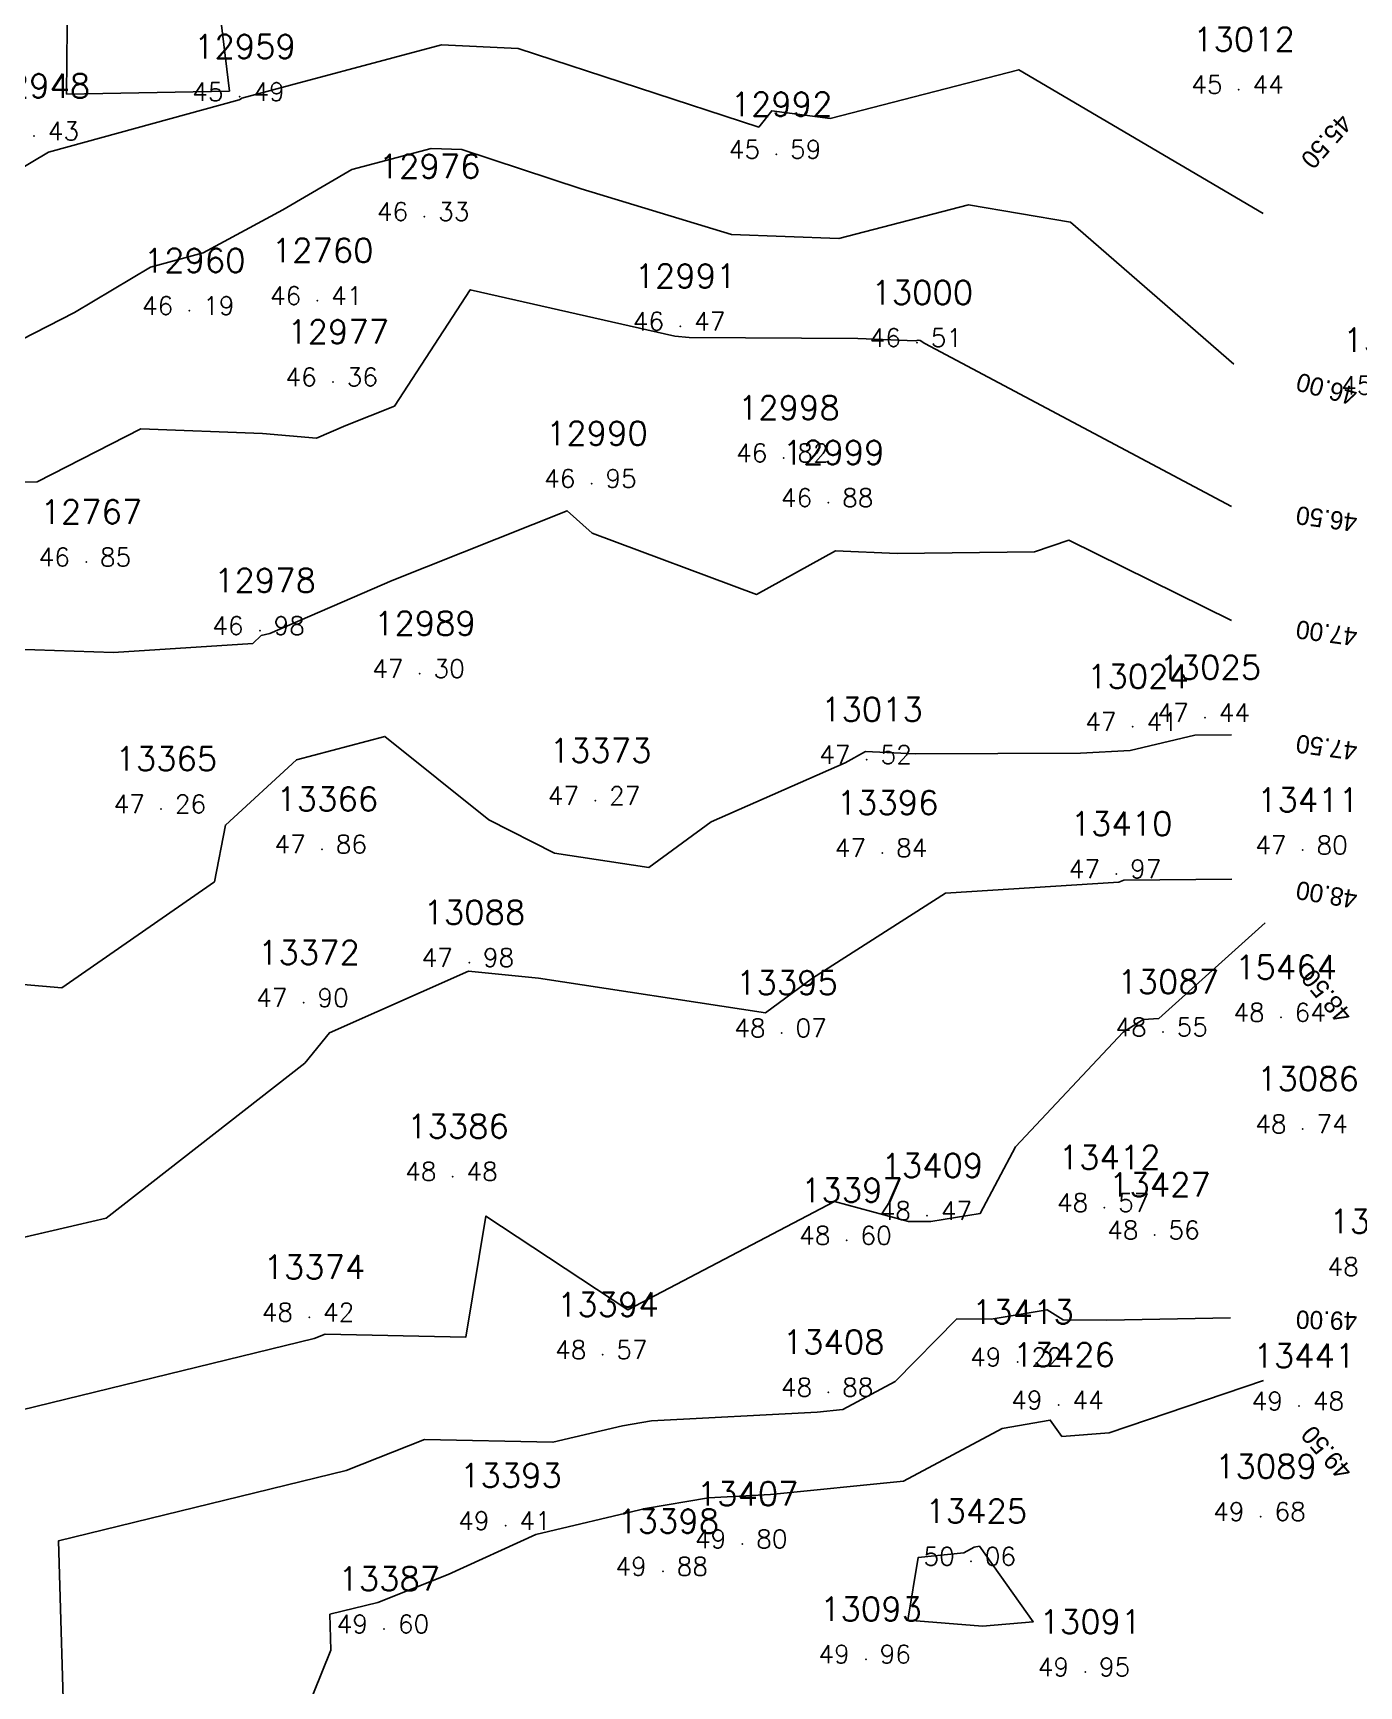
# Model space of a CAD drawing. Header units: millimetres. Extents: x 1412565 to 1412813, y 4931476 to 4931699.
# Drawn here: x 1412773.85 to 1412788.35, y 4931642.41 to 4931660.49 of the extents above; entities that cross this region are included whole.
import ezdxf
from ezdxf.enums import TextEntityAlignment as Align

# ---------------------------------------------------------------- set-up
doc = ezdxf.new("R2010")
doc.units = ezdxf.units.MM
for name, color, linetype in [('CIVIL', 50, 'Continuous'), ('CIVIL-DRAW', 80, 'Continuous'), ('CIVIL-NONAME', 130, 'Continuous'), ('CIVIL-TEXT', 240, 'Continuous'), ('CIVIL-Z', 50, 'Continuous'), ('Tcontours0', 7, 'Continuous'), ('Tcontours1', 7, 'Continuous'), ('Tcontours2', 7, 'Continuous')]:
    doc.layers.add(name, color=color, linetype=linetype)
doc.styles.add('CIVILCADMAIN', font='TXT.SHX')
doc.styles.add('MAVAT_HebTXT', font='hebtxt.shx')
doc.styles.get("Standard").update_dxf_attribs({"font": 'arial.ttf'})

# ---------------------------------------------------------------- blocks, each defined once
blk = doc.blocks.new('CIVIL-ZZ')
at = {"layer": 'CIVIL-DRAW'}
blk.add_point((0, 0), dxfattribs=at)
at = {"layer": 'CIVIL-NONAME'}
blk.add_attdef('NAME', text='', height=1.8, dxfattribs=at).set_placement((0, 2.1), align=Align.CENTER)
at = {"layer": 'CIVIL-TEXT', "flags": 8}
blk.add_attdef('TEXT', text='', height=2, dxfattribs=at).set_placement((0.2, -3.3), align=Align.CENTER)
at = {"layer": 'CIVIL-Z'}
blk.add_attdef('Z1', text='', height=1.6, dxfattribs=at).set_placement((-0.75, -0.225), align=Align.RIGHT)
blk.add_attdef('Z2', (0.75, -0.225), '', height=1.6, dxfattribs=at)

msp = doc.modelspace()

# ---------------------------------------------------------------- linework, layer by layer
at = {"layer": 'Tcontours0', "elevation": 50}
msp.add_lwpolyline([(1412783.42, 4931643.128), (1412784.237, 4931643.06), (1412784.792, 4931643.11), (1412784.203, 4931643.935), (1412784.146, 4931643.926), (1412784.031, 4931643.864), (1412783.533, 4931643.814), (1412783.42, 4931643.128)], dxfattribs=at)
at = {"layer": 'Tcontours1'}
for points, elevation in [([(1412773.131, 4931656.833), (1412774.302, 4931657.432), (1412775.135, 4931657.927), (1412775.709, 4931658.085), (1412776.581, 4931658.554), (1412777.336, 4931658.995), (1412778.204, 4931659.226), (1412778.538, 4931659.212), (1412779.847, 4931658.783), (1412781.491, 4931658.284), (1412782.666, 4931658.242), (1412784.081, 4931658.608), (1412785.198, 4931658.42), (1412786.986, 4931656.864)], 46), ([(1412773.435, 4931653.757), (1412774.73, 4931653.712), (1412776.253, 4931653.811), (1412776.345, 4931653.896), (1412776.439, 4931653.921), (1412777.777, 4931654.498), (1412779.691, 4931655.263), (1412779.966, 4931655.018), (1412781.765, 4931654.347), (1412782.629, 4931654.823), (1412783.304, 4931654.795), (1412784.805, 4931654.813), (1412785.18, 4931654.94), (1412786.959, 4931654.061)], 47), ([(1412770.549, 4931641.646), (1412770.008, 4931643.697), (1412769.811, 4931644.761), (1412770.176, 4931646.264), (1412770.858, 4931646.592), (1412772.448, 4931647.012), (1412774.65, 4931647.526), (1412776.822, 4931649.218), (1412777.091, 4931649.552), (1412778.613, 4931650.226), (1412779.38, 4931650.149), (1412781.862, 4931649.772), (1412782.375, 4931650.15), (1412783.832, 4931651.078), (1412785.726, 4931651.201), (1412785.781, 4931651.22), (1412786.964, 4931651.234)], 48), ([(1412769.033, 4931628.073), (1412769.953, 4931630.132), (1412770.281, 4931631.695), (1412770.375, 4931634.207), (1412771.373, 4931636.922), (1412771.509, 4931637.613), (1412772.424, 4931639.168), (1412773.281, 4931639.386), (1412774.196, 4931641.645), (1412774.128, 4931643.995), (1412777.273, 4931644.764), (1412778.13, 4931645.104), (1412779.537, 4931645.073), (1412780.297, 4931645.252), (1412780.615, 4931645.306), (1412782.427, 4931645.403), (1412782.709, 4931645.432), (1412783.281, 4931645.736), (1412783.956, 4931646.422), (1412784.33, 4931646.419), (1412784.942, 4931646.522), (1412785.12, 4931646.413), (1412785.595, 4931646.41), (1412786.95, 4931646.435)], 49)]:
    msp.add_lwpolyline(points, dxfattribs=dict(at, elevation=elevation))
at = {"layer": 'Tcontours2'}
for points, elevation in [([(1412774.214, 4931659.819), (1412775.998, 4931659.852), (1412775.753, 4931661.867), (1412774.708, 4931661.262), (1412774.224, 4931660.916), (1412774.214, 4931659.819)], 45.5), ([(1412773.638, 4931658.959), (1412774.017, 4931659.184), (1412776.102, 4931659.757), (1412776.119, 4931659.766), (1412776.134, 4931659.774), (1412778.317, 4931660.357), (1412779.156, 4931660.32), (1412781.788, 4931659.459), (1412781.93, 4931659.638), (1412782.568, 4931659.553), (1412784.632, 4931660.086), (1412787.305, 4931658.514)], 45.5), ([(1412773.569, 4931655.575), (1412773.895, 4931655.578), (1412775.029, 4931656.158), (1412776.359, 4931656.107), (1412776.949, 4931656.056), (1412777.271, 4931656.195), (1412777.802, 4931656.407), (1412778.632, 4931657.679), (1412780.869, 4931657.173), (1412781.027, 4931657.157), (1412782.873, 4931657.145), (1412783.503, 4931657.122), (1412783.531, 4931657.13), (1412783.553, 4931657.126), (1412783.605, 4931657.091), (1412786.959, 4931655.31)], 46.5), ([(1412771.793, 4931650.249), (1412774.165, 4931650.043), (1412775.835, 4931651.205), (1412775.954, 4931651.824), (1412776.732, 4931652.538), (1412777.698, 4931652.794), (1412778.834, 4931651.883), (1412779.553, 4931651.517), (1412780.586, 4931651.36), (1412781.267, 4931651.86), (1412782.732, 4931652.504), (1412782.957, 4931652.628), (1412783.499, 4931652.605), (1412785.307, 4931652.611), (1412785.851, 4931652.641), (1412786.56, 4931652.806), (1412786.959, 4931652.812)], 47.5), ([(1412768.562, 4931629.504), (1412769.209, 4931630.954), (1412769.44, 4931632.054), (1412769.622, 4931636.914), (1412769.531, 4931637.073), (1412769.519, 4931637.257), (1412771.162, 4931640.159), (1412771.883, 4931641.127), (1412771.734, 4931641.692), (1412771.16, 4931644.8), (1412776.926, 4931646.209), (1412777.044, 4931646.256), (1412778.582, 4931646.221), (1412778.804, 4931647.547), (1412780.354, 4931646.523), (1412782.616, 4931647.708), (1412783.427, 4931647.488), (1412783.67, 4931647.486), (1412784.212, 4931647.577), (1412784.597, 4931648.304), (1412785.776, 4931649.559), (1412785.994, 4931649.698), (1412786.166, 4931649.709), (1412787.328, 4931650.755)], 48.5), ([(1412771.2, 4931629.328), (1412771.77, 4931630.087), (1412771.534, 4931631.127), (1412771.545, 4931631.87), (1412773.242, 4931636.206), (1412774.458, 4931637.317), (1412775.484, 4931638.222), (1412775.277, 4931638.621), (1412776.636, 4931641.633), (1412777.108, 4931642.799), (1412777.096, 4931643.191), (1412777.621, 4931643.319), (1412778.39, 4931643.625), (1412779.349, 4931644.064), (1412780.549, 4931644.347), (1412781.237, 4931644.465), (1412781.917, 4931644.501), (1412783.37, 4931644.648), (1412784.45, 4931645.223), (1412784.977, 4931645.315), (1412785.104, 4931645.136), (1412785.623, 4931645.175), (1412787.309, 4931645.748)], 49.5)]:
    msp.add_lwpolyline(points, dxfattribs=dict(at, elevation=elevation))

# ---------------------------------------------------------------- block references
at = {"layer": 'CIVIL'}
ref = msp.add_blockref('CIVIL-ZZ', (1412776.11, 4931659.79, 45.49), dxfattribs=dict(at, xscale=0.2, yscale=0.2))
ref.add_attrib('Z2', '49', (1412776.26, 4931659.745), dxfattribs={"layer": 'CIVIL-Z', "height": 0.2, "style": 'CIVILCADMAIN'})
ref.add_attrib('Z1', '45', (1412775.59, 4931659.745), dxfattribs={"layer": 'CIVIL-Z', "height": 0.2, "style": 'CIVILCADMAIN'})
ref.add_attrib('NAME', '12959', (1412775.61, 4931660.21), dxfattribs={"layer": 'CIVIL-NONAME', "height": 0.26, "style": 'CIVILCADMAIN'})
ref = msp.add_blockref('CIVIL-ZZ', (1412787.04, 4931659.87, 45.44), dxfattribs=dict(at, xscale=0.2, yscale=0.2))
ref.add_attrib('Z2', '44', (1412787.19, 4931659.825), dxfattribs={"layer": 'CIVIL-Z', "height": 0.2, "style": 'CIVILCADMAIN'})
ref.add_attrib('Z1', '45', (1412786.52, 4931659.825), dxfattribs={"layer": 'CIVIL-Z', "height": 0.2, "style": 'CIVILCADMAIN'})
ref.add_attrib('NAME', '13012', (1412786.54, 4931660.29), dxfattribs={"layer": 'CIVIL-NONAME', "height": 0.26, "style": 'CIVILCADMAIN'})
ref = msp.add_blockref('CIVIL-ZZ', (1412773.86, 4931659.36, 45.43), dxfattribs=dict(at, xscale=0.2, yscale=0.2))
ref.add_attrib('Z2', '43', (1412774.01, 4931659.315), dxfattribs={"layer": 'CIVIL-Z', "height": 0.2, "style": 'CIVILCADMAIN'})
ref.add_attrib('Z1', '45', (1412773.34, 4931659.315), dxfattribs={"layer": 'CIVIL-Z', "height": 0.2, "style": 'CIVILCADMAIN'})
ref.add_attrib('NAME', '12948', (1412773.36, 4931659.78), dxfattribs={"layer": 'CIVIL-NONAME', "height": 0.26, "style": 'CIVILCADMAIN'})
ref = msp.add_blockref('CIVIL-ZZ', (1412781.98, 4931659.16, 45.59), dxfattribs=dict(at, xscale=0.2, yscale=0.2))
ref.add_attrib('Z2', '59', (1412782.13, 4931659.115), dxfattribs={"layer": 'CIVIL-Z', "height": 0.2, "style": 'CIVILCADMAIN'})
ref.add_attrib('Z1', '45', (1412781.46, 4931659.115), dxfattribs={"layer": 'CIVIL-Z', "height": 0.2, "style": 'CIVILCADMAIN'})
ref.add_attrib('NAME', '12992', (1412781.48, 4931659.58), dxfattribs={"layer": 'CIVIL-NONAME', "height": 0.26, "style": 'CIVILCADMAIN'})
ref = msp.add_blockref('CIVIL-ZZ', (1412778.13, 4931658.48, 46.33), dxfattribs=dict(at, xscale=0.2, yscale=0.2))
ref.add_attrib('Z2', '33', (1412778.28, 4931658.435), dxfattribs={"layer": 'CIVIL-Z', "height": 0.2, "style": 'CIVILCADMAIN'})
ref.add_attrib('Z1', '46', (1412777.61, 4931658.435), dxfattribs={"layer": 'CIVIL-Z', "height": 0.2, "style": 'CIVILCADMAIN'})
ref.add_attrib('NAME', '12976', (1412777.63, 4931658.9), dxfattribs={"layer": 'CIVIL-NONAME', "height": 0.26, "style": 'CIVILCADMAIN'})
ref = msp.add_blockref('CIVIL-ZZ', (1412775.56, 4931657.45, 46.19), dxfattribs=dict(at, xscale=0.2, yscale=0.2))
ref.add_attrib('Z2', '19', (1412775.71, 4931657.405), dxfattribs={"layer": 'CIVIL-Z', "height": 0.2, "style": 'CIVILCADMAIN'})
ref.add_attrib('Z1', '46', (1412775.04, 4931657.405), dxfattribs={"layer": 'CIVIL-Z', "height": 0.2, "style": 'CIVILCADMAIN'})
ref.add_attrib('NAME', '12960', (1412775.06, 4931657.87), dxfattribs={"layer": 'CIVIL-NONAME', "height": 0.26, "style": 'CIVILCADMAIN'})
ref = msp.add_blockref('CIVIL-ZZ', (1412776.96, 4931657.56, 46.41), dxfattribs=dict(at, xscale=0.2, yscale=0.2))
ref.add_attrib('Z2', '41', (1412777.11, 4931657.515), dxfattribs={"layer": 'CIVIL-Z', "height": 0.2, "style": 'CIVILCADMAIN'})
ref.add_attrib('Z1', '46', (1412776.44, 4931657.515), dxfattribs={"layer": 'CIVIL-Z', "height": 0.2, "style": 'CIVILCADMAIN'})
ref.add_attrib('NAME', '12760', (1412776.46, 4931657.98), dxfattribs={"layer": 'CIVIL-NONAME', "height": 0.26, "style": 'CIVILCADMAIN'})
ref = msp.add_blockref('CIVIL-ZZ', (1412780.93, 4931657.28, 46.47), dxfattribs=dict(at, xscale=0.2, yscale=0.2))
ref.add_attrib('Z2', '47', (1412781.08, 4931657.235), dxfattribs={"layer": 'CIVIL-Z', "height": 0.2, "style": 'CIVILCADMAIN'})
ref.add_attrib('Z1', '46', (1412780.41, 4931657.235), dxfattribs={"layer": 'CIVIL-Z', "height": 0.2, "style": 'CIVILCADMAIN'})
ref.add_attrib('NAME', '12991', (1412780.43, 4931657.7), dxfattribs={"layer": 'CIVIL-NONAME', "height": 0.26, "style": 'CIVILCADMAIN'})
ref = msp.add_blockref('CIVIL-ZZ', (1412783.52, 4931657.1, 46.51), dxfattribs=dict(at, xscale=0.2, yscale=0.2))
ref.add_attrib('Z2', '51', (1412783.67, 4931657.055), dxfattribs={"layer": 'CIVIL-Z', "height": 0.2, "style": 'CIVILCADMAIN'})
ref.add_attrib('Z1', '46', (1412783, 4931657.055), dxfattribs={"layer": 'CIVIL-Z', "height": 0.2, "style": 'CIVILCADMAIN'})
ref.add_attrib('NAME', '13000', (1412783.02, 4931657.52), dxfattribs={"layer": 'CIVIL-NONAME', "height": 0.26, "style": 'CIVILCADMAIN'})
ref = msp.add_blockref('CIVIL-ZZ', (1412777.13, 4931656.67, 46.36), dxfattribs=dict(at, xscale=0.2, yscale=0.2))
ref.add_attrib('Z2', '36', (1412777.28, 4931656.625), dxfattribs={"layer": 'CIVIL-Z', "height": 0.2, "style": 'CIVILCADMAIN'})
ref.add_attrib('Z1', '46', (1412776.61, 4931656.625), dxfattribs={"layer": 'CIVIL-Z', "height": 0.2, "style": 'CIVILCADMAIN'})
ref.add_attrib('NAME', '12977', (1412776.63, 4931657.09), dxfattribs={"layer": 'CIVIL-NONAME', "height": 0.26, "style": 'CIVILCADMAIN'})
ref = msp.add_blockref('CIVIL-ZZ', (1412788.68, 4931656.58, 45.9), dxfattribs=dict(at, xscale=0.2, yscale=0.2))
ref.add_attrib('Z2', '90', (1412788.83, 4931656.535), dxfattribs={"layer": 'CIVIL-Z', "height": 0.2, "style": 'CIVILCADMAIN'})
ref.add_attrib('Z1', '45', (1412788.16, 4931656.535), dxfattribs={"layer": 'CIVIL-Z', "height": 0.2, "style": 'CIVILCADMAIN'})
ref.add_attrib('NAME', '13026', (1412788.18, 4931657), dxfattribs={"layer": 'CIVIL-NONAME', "height": 0.26, "style": 'CIVILCADMAIN'})
ref = msp.add_blockref('CIVIL-ZZ', (1412782.06, 4931655.84, 46.82), dxfattribs=dict(at, xscale=0.2, yscale=0.2))
ref.add_attrib('Z2', '82', (1412782.21, 4931655.795), dxfattribs={"layer": 'CIVIL-Z', "height": 0.2, "style": 'CIVILCADMAIN'})
ref.add_attrib('Z1', '46', (1412781.54, 4931655.795), dxfattribs={"layer": 'CIVIL-Z', "height": 0.2, "style": 'CIVILCADMAIN'})
ref.add_attrib('NAME', '12998', (1412781.56, 4931656.26), dxfattribs={"layer": 'CIVIL-NONAME', "height": 0.26, "style": 'CIVILCADMAIN'})
ref = msp.add_blockref('CIVIL-ZZ', (1412779.96, 4931655.56, 46.95), dxfattribs=dict(at, xscale=0.2, yscale=0.2))
ref.add_attrib('Z2', '95', (1412780.11, 4931655.515), dxfattribs={"layer": 'CIVIL-Z', "height": 0.2, "style": 'CIVILCADMAIN'})
ref.add_attrib('Z1', '46', (1412779.44, 4931655.515), dxfattribs={"layer": 'CIVIL-Z', "height": 0.2, "style": 'CIVILCADMAIN'})
ref.add_attrib('NAME', '12990', (1412779.46, 4931655.98), dxfattribs={"layer": 'CIVIL-NONAME', "height": 0.26, "style": 'CIVILCADMAIN'})
ref = msp.add_blockref('CIVIL-ZZ', (1412782.55, 4931655.35, 46.88), dxfattribs=dict(at, xscale=0.2, yscale=0.2))
ref.add_attrib('Z2', '88', (1412782.7, 4931655.305), dxfattribs={"layer": 'CIVIL-Z', "height": 0.2, "style": 'CIVILCADMAIN'})
ref.add_attrib('Z1', '46', (1412782.03, 4931655.305), dxfattribs={"layer": 'CIVIL-Z', "height": 0.2, "style": 'CIVILCADMAIN'})
ref.add_attrib('NAME', '12999', (1412782.05, 4931655.77), dxfattribs={"layer": 'CIVIL-NONAME', "height": 0.26, "style": 'CIVILCADMAIN'})
ref = msp.add_blockref('CIVIL-ZZ', (1412774.43, 4931654.7, 46.85), dxfattribs=dict(at, xscale=0.2, yscale=0.2))
ref.add_attrib('Z2', '85', (1412774.58, 4931654.655), dxfattribs={"layer": 'CIVIL-Z', "height": 0.2, "style": 'CIVILCADMAIN'})
ref.add_attrib('Z1', '46', (1412773.91, 4931654.655), dxfattribs={"layer": 'CIVIL-Z', "height": 0.2, "style": 'CIVILCADMAIN'})
ref.add_attrib('NAME', '12767', (1412773.93, 4931655.12), dxfattribs={"layer": 'CIVIL-NONAME', "height": 0.26, "style": 'CIVILCADMAIN'})
ref = msp.add_blockref('CIVIL-ZZ', (1412776.33, 4931653.95, 46.98), dxfattribs=dict(at, xscale=0.2, yscale=0.2))
ref.add_attrib('Z2', '98', (1412776.48, 4931653.905), dxfattribs={"layer": 'CIVIL-Z', "height": 0.2, "style": 'CIVILCADMAIN'})
ref.add_attrib('Z1', '46', (1412775.81, 4931653.905), dxfattribs={"layer": 'CIVIL-Z', "height": 0.2, "style": 'CIVILCADMAIN'})
ref.add_attrib('NAME', '12978', (1412775.83, 4931654.37), dxfattribs={"layer": 'CIVIL-NONAME', "height": 0.26, "style": 'CIVILCADMAIN'})
ref = msp.add_blockref('CIVIL-ZZ', (1412778.08, 4931653.48, 47.3), dxfattribs=dict(at, xscale=0.2, yscale=0.2))
ref.add_attrib('Z2', '30', (1412778.23, 4931653.435), dxfattribs={"layer": 'CIVIL-Z', "height": 0.2, "style": 'CIVILCADMAIN'})
ref.add_attrib('Z1', '47', (1412777.56, 4931653.435), dxfattribs={"layer": 'CIVIL-Z', "height": 0.2, "style": 'CIVILCADMAIN'})
ref.add_attrib('NAME', '12989', (1412777.58, 4931653.9), dxfattribs={"layer": 'CIVIL-NONAME', "height": 0.26, "style": 'CIVILCADMAIN'})
ref = msp.add_blockref('CIVIL-ZZ', (1412785.88, 4931652.9, 47.41), dxfattribs=dict(at, xscale=0.2, yscale=0.2))
ref.add_attrib('Z2', '41', (1412786.03, 4931652.855), dxfattribs={"layer": 'CIVIL-Z', "height": 0.2, "style": 'CIVILCADMAIN'})
ref.add_attrib('Z1', '47', (1412785.36, 4931652.855), dxfattribs={"layer": 'CIVIL-Z', "height": 0.2, "style": 'CIVILCADMAIN'})
ref.add_attrib('NAME', '13024', (1412785.38, 4931653.32), dxfattribs={"layer": 'CIVIL-NONAME', "height": 0.26, "style": 'CIVILCADMAIN'})
ref = msp.add_blockref('CIVIL-ZZ', (1412786.67, 4931653, 47.44), dxfattribs=dict(at, xscale=0.2, yscale=0.2))
ref.add_attrib('Z2', '44', (1412786.82, 4931652.955), dxfattribs={"layer": 'CIVIL-Z', "height": 0.2, "style": 'CIVILCADMAIN'})
ref.add_attrib('Z1', '47', (1412786.15, 4931652.955), dxfattribs={"layer": 'CIVIL-Z', "height": 0.2, "style": 'CIVILCADMAIN'})
ref.add_attrib('NAME', '13025', (1412786.17, 4931653.42), dxfattribs={"layer": 'CIVIL-NONAME', "height": 0.26, "style": 'CIVILCADMAIN'})
ref = msp.add_blockref('CIVIL-ZZ', (1412782.97, 4931652.54, 47.52), dxfattribs=dict(at, xscale=0.2, yscale=0.2))
ref.add_attrib('Z2', '52', (1412783.12, 4931652.495), dxfattribs={"layer": 'CIVIL-Z', "height": 0.2, "style": 'CIVILCADMAIN'})
ref.add_attrib('Z1', '47', (1412782.45, 4931652.495), dxfattribs={"layer": 'CIVIL-Z', "height": 0.2, "style": 'CIVILCADMAIN'})
ref.add_attrib('NAME', '13013', (1412782.47, 4931652.96), dxfattribs={"layer": 'CIVIL-NONAME', "height": 0.26, "style": 'CIVILCADMAIN'})
ref = msp.add_blockref('CIVIL-ZZ', (1412775.25, 4931652, 47.26), dxfattribs=dict(at, xscale=0.2, yscale=0.2))
ref.add_attrib('Z2', '26', (1412775.4, 4931651.955), dxfattribs={"layer": 'CIVIL-Z', "height": 0.2, "style": 'CIVILCADMAIN'})
ref.add_attrib('Z1', '47', (1412774.73, 4931651.955), dxfattribs={"layer": 'CIVIL-Z', "height": 0.2, "style": 'CIVILCADMAIN'})
ref.add_attrib('NAME', '13365', (1412774.75, 4931652.42), dxfattribs={"layer": 'CIVIL-NONAME', "height": 0.26, "style": 'CIVILCADMAIN'})
ref = msp.add_blockref('CIVIL-ZZ', (1412780, 4931652.09, 47.27), dxfattribs=dict(at, xscale=0.2, yscale=0.2))
ref.add_attrib('Z2', '27', (1412780.15, 4931652.045), dxfattribs={"layer": 'CIVIL-Z', "height": 0.2, "style": 'CIVILCADMAIN'})
ref.add_attrib('Z1', '47', (1412779.48, 4931652.045), dxfattribs={"layer": 'CIVIL-Z', "height": 0.2, "style": 'CIVILCADMAIN'})
ref.add_attrib('NAME', '13373', (1412779.5, 4931652.51), dxfattribs={"layer": 'CIVIL-NONAME', "height": 0.26, "style": 'CIVILCADMAIN'})
ref = msp.add_blockref('CIVIL-ZZ', (1412777.01, 4931651.56, 47.86), dxfattribs=dict(at, xscale=0.2, yscale=0.2))
ref.add_attrib('Z2', '86', (1412777.16, 4931651.515), dxfattribs={"layer": 'CIVIL-Z', "height": 0.2, "style": 'CIVILCADMAIN'})
ref.add_attrib('Z1', '47', (1412776.49, 4931651.515), dxfattribs={"layer": 'CIVIL-Z', "height": 0.2, "style": 'CIVILCADMAIN'})
ref.add_attrib('NAME', '13366', (1412776.51, 4931651.98), dxfattribs={"layer": 'CIVIL-NONAME', "height": 0.26, "style": 'CIVILCADMAIN'})
ref = msp.add_blockref('CIVIL-ZZ', (1412783.14, 4931651.52, 47.84), dxfattribs=dict(at, xscale=0.2, yscale=0.2))
ref.add_attrib('Z2', '84', (1412783.29, 4931651.475), dxfattribs={"layer": 'CIVIL-Z', "height": 0.2, "style": 'CIVILCADMAIN'})
ref.add_attrib('Z1', '47', (1412782.62, 4931651.475), dxfattribs={"layer": 'CIVIL-Z', "height": 0.2, "style": 'CIVILCADMAIN'})
ref.add_attrib('NAME', '13396', (1412782.64, 4931651.94), dxfattribs={"layer": 'CIVIL-NONAME', "height": 0.26, "style": 'CIVILCADMAIN'})
ref = msp.add_blockref('CIVIL-ZZ', (1412787.74, 4931651.55, 47.8), dxfattribs=dict(at, xscale=0.2, yscale=0.2))
ref.add_attrib('Z2', '80', (1412787.89, 4931651.505), dxfattribs={"layer": 'CIVIL-Z', "height": 0.2, "style": 'CIVILCADMAIN'})
ref.add_attrib('Z1', '47', (1412787.22, 4931651.505), dxfattribs={"layer": 'CIVIL-Z', "height": 0.2, "style": 'CIVILCADMAIN'})
ref.add_attrib('NAME', '13411', (1412787.24, 4931651.97), dxfattribs={"layer": 'CIVIL-NONAME', "height": 0.26, "style": 'CIVILCADMAIN'})
ref = msp.add_blockref('CIVIL-ZZ', (1412785.7, 4931651.29, 47.97), dxfattribs=dict(at, xscale=0.2, yscale=0.2))
ref.add_attrib('Z2', '97', (1412785.85, 4931651.245), dxfattribs={"layer": 'CIVIL-Z', "height": 0.2, "style": 'CIVILCADMAIN'})
ref.add_attrib('Z1', '47', (1412785.18, 4931651.245), dxfattribs={"layer": 'CIVIL-Z', "height": 0.2, "style": 'CIVILCADMAIN'})
ref.add_attrib('NAME', '13410', (1412785.2, 4931651.71), dxfattribs={"layer": 'CIVIL-NONAME', "height": 0.26, "style": 'CIVILCADMAIN'})
ref = msp.add_blockref('CIVIL-ZZ', (1412778.62, 4931650.32, 47.98), dxfattribs=dict(at, xscale=0.2, yscale=0.2))
ref.add_attrib('Z2', '98', (1412778.77, 4931650.275), dxfattribs={"layer": 'CIVIL-Z', "height": 0.2, "style": 'CIVILCADMAIN'})
ref.add_attrib('Z1', '47', (1412778.1, 4931650.275), dxfattribs={"layer": 'CIVIL-Z', "height": 0.2, "style": 'CIVILCADMAIN'})
ref.add_attrib('NAME', '13088', (1412778.12, 4931650.74), dxfattribs={"layer": 'CIVIL-NONAME', "height": 0.26, "style": 'CIVILCADMAIN'})
ref = msp.add_blockref('CIVIL-ZZ', (1412776.81, 4931649.88, 47.9), dxfattribs=dict(at, xscale=0.2, yscale=0.2))
ref.add_attrib('Z2', '90', (1412776.96, 4931649.835), dxfattribs={"layer": 'CIVIL-Z', "height": 0.2, "style": 'CIVILCADMAIN'})
ref.add_attrib('Z1', '47', (1412776.29, 4931649.835), dxfattribs={"layer": 'CIVIL-Z', "height": 0.2, "style": 'CIVILCADMAIN'})
ref.add_attrib('NAME', '13372', (1412776.31, 4931650.3), dxfattribs={"layer": 'CIVIL-NONAME', "height": 0.26, "style": 'CIVILCADMAIN'})
ref = msp.add_blockref('CIVIL-ZZ', (1412787.5, 4931649.72, 48.64), dxfattribs=dict(at, xscale=0.2, yscale=0.2))
ref.add_attrib('Z2', '64', (1412787.65, 4931649.675), dxfattribs={"layer": 'CIVIL-Z', "height": 0.2, "style": 'CIVILCADMAIN'})
ref.add_attrib('Z1', '48', (1412786.98, 4931649.675), dxfattribs={"layer": 'CIVIL-Z', "height": 0.2, "style": 'CIVILCADMAIN'})
ref.add_attrib('NAME', '15464', (1412787, 4931650.14), dxfattribs={"layer": 'CIVIL-NONAME', "height": 0.26, "style": 'CIVILCADMAIN'})
ref = msp.add_blockref('CIVIL-ZZ', (1412782.04, 4931649.55, 48.07), dxfattribs=dict(at, xscale=0.2, yscale=0.2))
ref.add_attrib('Z2', '07', (1412782.19, 4931649.505), dxfattribs={"layer": 'CIVIL-Z', "height": 0.2, "style": 'CIVILCADMAIN'})
ref.add_attrib('Z1', '48', (1412781.52, 4931649.505), dxfattribs={"layer": 'CIVIL-Z', "height": 0.2, "style": 'CIVILCADMAIN'})
ref.add_attrib('NAME', '13395', (1412781.54, 4931649.97), dxfattribs={"layer": 'CIVIL-NONAME', "height": 0.26, "style": 'CIVILCADMAIN'})
ref = msp.add_blockref('CIVIL-ZZ', (1412786.21, 4931649.56, 48.55), dxfattribs=dict(at, xscale=0.2, yscale=0.2))
ref.add_attrib('Z2', '55', (1412786.36, 4931649.515), dxfattribs={"layer": 'CIVIL-Z', "height": 0.2, "style": 'CIVILCADMAIN'})
ref.add_attrib('Z1', '48', (1412785.69, 4931649.515), dxfattribs={"layer": 'CIVIL-Z', "height": 0.2, "style": 'CIVILCADMAIN'})
ref.add_attrib('NAME', '13087', (1412785.71, 4931649.98), dxfattribs={"layer": 'CIVIL-NONAME', "height": 0.26, "style": 'CIVILCADMAIN'})
ref = msp.add_blockref('CIVIL-ZZ', (1412787.74, 4931648.5, 48.74), dxfattribs=dict(at, xscale=0.2, yscale=0.2))
ref.add_attrib('Z2', '74', (1412787.89, 4931648.455), dxfattribs={"layer": 'CIVIL-Z', "height": 0.2, "style": 'CIVILCADMAIN'})
ref.add_attrib('Z1', '48', (1412787.22, 4931648.455), dxfattribs={"layer": 'CIVIL-Z', "height": 0.2, "style": 'CIVILCADMAIN'})
ref.add_attrib('NAME', '13086', (1412787.24, 4931648.92), dxfattribs={"layer": 'CIVIL-NONAME', "height": 0.26, "style": 'CIVILCADMAIN'})
ref = msp.add_blockref('CIVIL-ZZ', (1412778.44, 4931647.98, 48.48), dxfattribs=dict(at, xscale=0.2, yscale=0.2))
ref.add_attrib('Z2', '48', (1412778.59, 4931647.935), dxfattribs={"layer": 'CIVIL-Z', "height": 0.2, "style": 'CIVILCADMAIN'})
ref.add_attrib('Z1', '48', (1412777.92, 4931647.935), dxfattribs={"layer": 'CIVIL-Z', "height": 0.2, "style": 'CIVILCADMAIN'})
ref.add_attrib('NAME', '13386', (1412777.94, 4931648.4), dxfattribs={"layer": 'CIVIL-NONAME', "height": 0.26, "style": 'CIVILCADMAIN'})
ref = msp.add_blockref('CIVIL-ZZ', (1412783.63, 4931647.55, 48.47), dxfattribs=dict(at, xscale=0.2, yscale=0.2))
ref.add_attrib('Z2', '47', (1412783.78, 4931647.505), dxfattribs={"layer": 'CIVIL-Z', "height": 0.2, "style": 'CIVILCADMAIN'})
ref.add_attrib('Z1', '48', (1412783.11, 4931647.505), dxfattribs={"layer": 'CIVIL-Z', "height": 0.2, "style": 'CIVILCADMAIN'})
ref.add_attrib('NAME', '13409', (1412783.13, 4931647.97), dxfattribs={"layer": 'CIVIL-NONAME', "height": 0.26, "style": 'CIVILCADMAIN'})
ref = msp.add_blockref('CIVIL-ZZ', (1412785.57, 4931647.64, 48.57), dxfattribs=dict(at, xscale=0.2, yscale=0.2))
ref.add_attrib('Z2', '57', (1412785.72, 4931647.595), dxfattribs={"layer": 'CIVIL-Z', "height": 0.2, "style": 'CIVILCADMAIN'})
ref.add_attrib('Z1', '48', (1412785.05, 4931647.595), dxfattribs={"layer": 'CIVIL-Z', "height": 0.2, "style": 'CIVILCADMAIN'})
ref.add_attrib('NAME', '13412', (1412785.07, 4931648.06), dxfattribs={"layer": 'CIVIL-NONAME', "height": 0.26, "style": 'CIVILCADMAIN'})
ref = msp.add_blockref('CIVIL-ZZ', (1412786.12, 4931647.34, 48.56), dxfattribs=dict(at, xscale=0.2, yscale=0.2))
ref.add_attrib('Z2', '56', (1412786.27, 4931647.295), dxfattribs={"layer": 'CIVIL-Z', "height": 0.2, "style": 'CIVILCADMAIN'})
ref.add_attrib('Z1', '48', (1412785.6, 4931647.295), dxfattribs={"layer": 'CIVIL-Z', "height": 0.2, "style": 'CIVILCADMAIN'})
ref.add_attrib('NAME', '13427', (1412785.62, 4931647.76), dxfattribs={"layer": 'CIVIL-NONAME', "height": 0.26, "style": 'CIVILCADMAIN'})
ref = msp.add_blockref('CIVIL-ZZ', (1412782.75, 4931647.28, 48.6), dxfattribs=dict(at, xscale=0.2, yscale=0.2))
ref.add_attrib('Z2', '60', (1412782.9, 4931647.235), dxfattribs={"layer": 'CIVIL-Z', "height": 0.2, "style": 'CIVILCADMAIN'})
ref.add_attrib('Z1', '48', (1412782.23, 4931647.235), dxfattribs={"layer": 'CIVIL-Z', "height": 0.2, "style": 'CIVILCADMAIN'})
ref.add_attrib('NAME', '13397', (1412782.25, 4931647.7), dxfattribs={"layer": 'CIVIL-NONAME', "height": 0.26, "style": 'CIVILCADMAIN'})
ref = msp.add_blockref('CIVIL-ZZ', (1412788.53, 4931646.94, 48.72), dxfattribs=dict(at, xscale=0.2, yscale=0.2))
ref.add_attrib('Z2', '72', (1412788.68, 4931646.895), dxfattribs={"layer": 'CIVIL-Z', "height": 0.2, "style": 'CIVILCADMAIN'})
ref.add_attrib('Z1', '48', (1412788.01, 4931646.895), dxfattribs={"layer": 'CIVIL-Z', "height": 0.2, "style": 'CIVILCADMAIN'})
ref.add_attrib('NAME', '13442', (1412788.03, 4931647.36), dxfattribs={"layer": 'CIVIL-NONAME', "height": 0.26, "style": 'CIVILCADMAIN'})
ref = msp.add_blockref('CIVIL-ZZ', (1412776.87, 4931646.44, 48.42), dxfattribs=dict(at, xscale=0.2, yscale=0.2))
ref.add_attrib('Z2', '42', (1412777.02, 4931646.395), dxfattribs={"layer": 'CIVIL-Z', "height": 0.2, "style": 'CIVILCADMAIN'})
ref.add_attrib('Z1', '48', (1412776.35, 4931646.395), dxfattribs={"layer": 'CIVIL-Z', "height": 0.2, "style": 'CIVILCADMAIN'})
ref.add_attrib('NAME', '13374', (1412776.37, 4931646.86), dxfattribs={"layer": 'CIVIL-NONAME', "height": 0.26, "style": 'CIVILCADMAIN'})
ref = msp.add_blockref('CIVIL-ZZ', (1412780.08, 4931646.03, 48.57), dxfattribs=dict(at, xscale=0.2, yscale=0.2))
ref.add_attrib('Z2', '57', (1412780.23, 4931645.985), dxfattribs={"layer": 'CIVIL-Z', "height": 0.2, "style": 'CIVILCADMAIN'})
ref.add_attrib('Z1', '48', (1412779.56, 4931645.985), dxfattribs={"layer": 'CIVIL-Z', "height": 0.2, "style": 'CIVILCADMAIN'})
ref.add_attrib('NAME', '13394', (1412779.58, 4931646.45), dxfattribs={"layer": 'CIVIL-NONAME', "height": 0.26, "style": 'CIVILCADMAIN'})
ref = msp.add_blockref('CIVIL-ZZ', (1412784.62, 4931645.95, 49.22), dxfattribs=dict(at, xscale=0.2, yscale=0.2))
ref.add_attrib('Z2', '22', (1412784.77, 4931645.905), dxfattribs={"layer": 'CIVIL-Z', "height": 0.2, "style": 'CIVILCADMAIN'})
ref.add_attrib('Z1', '49', (1412784.1, 4931645.905), dxfattribs={"layer": 'CIVIL-Z', "height": 0.2, "style": 'CIVILCADMAIN'})
ref.add_attrib('NAME', '13413', (1412784.12, 4931646.37), dxfattribs={"layer": 'CIVIL-NONAME', "height": 0.26, "style": 'CIVILCADMAIN'})
ref = msp.add_blockref('CIVIL-ZZ', (1412782.55, 4931645.62, 48.88), dxfattribs=dict(at, xscale=0.2, yscale=0.2))
ref.add_attrib('Z2', '88', (1412782.7, 4931645.575), dxfattribs={"layer": 'CIVIL-Z', "height": 0.2, "style": 'CIVILCADMAIN'})
ref.add_attrib('Z1', '48', (1412782.03, 4931645.575), dxfattribs={"layer": 'CIVIL-Z', "height": 0.2, "style": 'CIVILCADMAIN'})
ref.add_attrib('NAME', '13408', (1412782.05, 4931646.04), dxfattribs={"layer": 'CIVIL-NONAME', "height": 0.26, "style": 'CIVILCADMAIN'})
ref = msp.add_blockref('CIVIL-ZZ', (1412785.07, 4931645.48, 49.44), dxfattribs=dict(at, xscale=0.2, yscale=0.2))
ref.add_attrib('Z2', '44', (1412785.22, 4931645.435), dxfattribs={"layer": 'CIVIL-Z', "height": 0.2, "style": 'CIVILCADMAIN'})
ref.add_attrib('Z1', '49', (1412784.55, 4931645.435), dxfattribs={"layer": 'CIVIL-Z', "height": 0.2, "style": 'CIVILCADMAIN'})
ref.add_attrib('NAME', '13426', (1412784.57, 4931645.9), dxfattribs={"layer": 'CIVIL-NONAME', "height": 0.26, "style": 'CIVILCADMAIN'})
ref = msp.add_blockref('CIVIL-ZZ', (1412787.7, 4931645.47, 49.48), dxfattribs=dict(at, xscale=0.2, yscale=0.2))
ref.add_attrib('Z2', '48', (1412787.85, 4931645.425), dxfattribs={"layer": 'CIVIL-Z', "height": 0.2, "style": 'CIVILCADMAIN'})
ref.add_attrib('Z1', '49', (1412787.18, 4931645.425), dxfattribs={"layer": 'CIVIL-Z', "height": 0.2, "style": 'CIVILCADMAIN'})
ref.add_attrib('NAME', '13441', (1412787.2, 4931645.89), dxfattribs={"layer": 'CIVIL-NONAME', "height": 0.26, "style": 'CIVILCADMAIN'})
ref = msp.add_blockref('CIVIL-ZZ', (1412787.28, 4931644.26, 49.68), dxfattribs=dict(at, xscale=0.2, yscale=0.2))
ref.add_attrib('Z2', '68', (1412787.43, 4931644.215), dxfattribs={"layer": 'CIVIL-Z', "height": 0.2, "style": 'CIVILCADMAIN'})
ref.add_attrib('Z1', '49', (1412786.76, 4931644.215), dxfattribs={"layer": 'CIVIL-Z', "height": 0.2, "style": 'CIVILCADMAIN'})
ref.add_attrib('NAME', '13089', (1412786.78, 4931644.68), dxfattribs={"layer": 'CIVIL-NONAME', "height": 0.26, "style": 'CIVILCADMAIN'})
ref = msp.add_blockref('CIVIL-ZZ', (1412779.02, 4931644.16, 49.41), dxfattribs=dict(at, xscale=0.2, yscale=0.2))
ref.add_attrib('Z2', '41', (1412779.17, 4931644.115), dxfattribs={"layer": 'CIVIL-Z', "height": 0.2, "style": 'CIVILCADMAIN'})
ref.add_attrib('Z1', '49', (1412778.5, 4931644.115), dxfattribs={"layer": 'CIVIL-Z', "height": 0.2, "style": 'CIVILCADMAIN'})
ref.add_attrib('NAME', '13393', (1412778.52, 4931644.58), dxfattribs={"layer": 'CIVIL-NONAME', "height": 0.26, "style": 'CIVILCADMAIN'})
ref = msp.add_blockref('CIVIL-ZZ', (1412781.61, 4931643.96, 49.8), dxfattribs=dict(at, xscale=0.2, yscale=0.2))
ref.add_attrib('Z2', '80', (1412781.76, 4931643.915), dxfattribs={"layer": 'CIVIL-Z', "height": 0.2, "style": 'CIVILCADMAIN'})
ref.add_attrib('Z1', '49', (1412781.09, 4931643.915), dxfattribs={"layer": 'CIVIL-Z', "height": 0.2, "style": 'CIVILCADMAIN'})
ref.add_attrib('NAME', '13407', (1412781.11, 4931644.38), dxfattribs={"layer": 'CIVIL-NONAME', "height": 0.26, "style": 'CIVILCADMAIN'})
ref = msp.add_blockref('CIVIL-ZZ', (1412784.11, 4931643.77, 50.06), dxfattribs=dict(at, xscale=0.2, yscale=0.2))
ref.add_attrib('Z2', '06', (1412784.26, 4931643.725), dxfattribs={"layer": 'CIVIL-Z', "height": 0.2, "style": 'CIVILCADMAIN'})
ref.add_attrib('Z1', '50', (1412783.59, 4931643.725), dxfattribs={"layer": 'CIVIL-Z', "height": 0.2, "style": 'CIVILCADMAIN'})
ref.add_attrib('NAME', '13425', (1412783.61, 4931644.19), dxfattribs={"layer": 'CIVIL-NONAME', "height": 0.26, "style": 'CIVILCADMAIN'})
ref = msp.add_blockref('CIVIL-ZZ', (1412780.74, 4931643.66, 49.88), dxfattribs=dict(at, xscale=0.2, yscale=0.2))
ref.add_attrib('Z2', '88', (1412780.89, 4931643.615), dxfattribs={"layer": 'CIVIL-Z', "height": 0.2, "style": 'CIVILCADMAIN'})
ref.add_attrib('Z1', '49', (1412780.22, 4931643.615), dxfattribs={"layer": 'CIVIL-Z', "height": 0.2, "style": 'CIVILCADMAIN'})
ref.add_attrib('NAME', '13398', (1412780.24, 4931644.08), dxfattribs={"layer": 'CIVIL-NONAME', "height": 0.26, "style": 'CIVILCADMAIN'})
ref = msp.add_blockref('CIVIL-ZZ', (1412777.69, 4931643.03, 49.6), dxfattribs=dict(at, xscale=0.2, yscale=0.2))
ref.add_attrib('Z2', '60', (1412777.84, 4931642.985), dxfattribs={"layer": 'CIVIL-Z', "height": 0.2, "style": 'CIVILCADMAIN'})
ref.add_attrib('Z1', '49', (1412777.17, 4931642.985), dxfattribs={"layer": 'CIVIL-Z', "height": 0.2, "style": 'CIVILCADMAIN'})
ref.add_attrib('NAME', '13387', (1412777.19, 4931643.45), dxfattribs={"layer": 'CIVIL-NONAME', "height": 0.26, "style": 'CIVILCADMAIN'})
ref = msp.add_blockref('CIVIL-ZZ', (1412782.96, 4931642.7, 49.96), dxfattribs=dict(at, xscale=0.2, yscale=0.2))
ref.add_attrib('Z2', '96', (1412783.11, 4931642.655), dxfattribs={"layer": 'CIVIL-Z', "height": 0.2, "style": 'CIVILCADMAIN'})
ref.add_attrib('Z1', '49', (1412782.44, 4931642.655), dxfattribs={"layer": 'CIVIL-Z', "height": 0.2, "style": 'CIVILCADMAIN'})
ref.add_attrib('NAME', '13093', (1412782.46, 4931643.12), dxfattribs={"layer": 'CIVIL-NONAME', "height": 0.26, "style": 'CIVILCADMAIN'})
ref = msp.add_blockref('CIVIL-ZZ', (1412785.36, 4931642.56, 49.95), dxfattribs=dict(at, xscale=0.2, yscale=0.2))
ref.add_attrib('Z2', '95', (1412785.51, 4931642.515), dxfattribs={"layer": 'CIVIL-Z', "height": 0.2, "style": 'CIVILCADMAIN'})
ref.add_attrib('Z1', '49', (1412784.84, 4931642.515), dxfattribs={"layer": 'CIVIL-Z', "height": 0.2, "style": 'CIVILCADMAIN'})
ref.add_attrib('NAME', '13091', (1412784.86, 4931642.98), dxfattribs={"layer": 'CIVIL-NONAME', "height": 0.26, "style": 'CIVILCADMAIN'})

# ---------------------------------------------------------------- texts
at = {"layer": 'Tcontours1', "style": 'MAVAT_HebTXT'}
for s, rotation, p in [('46.00', 164.9706, (1412788, 4931656.592, 46)), ('47.00', 172.4356, (1412788, 4931653.923, 47)), ('48.00', 170.5309, (1412788, 4931651.061, 48)), ('49.00', 178.4392, (1412788, 4931646.406, 49))]:
    msp.add_text(s, height=0.2, rotation=rotation, dxfattribs=at).set_placement(p, align=Align.MIDDLE_CENTER)
at = {"layer": 'Tcontours2', "style": 'MAVAT_HebTXT'}
for s, rotation, p in [('45.50', 228.5492, (1412788, 4931659.301, 45.5)), ('46.50', 172.4356, (1412788, 4931655.172, 46.5)), ('47.50', 172.4356, (1412788, 4931652.673, 47.5)), ('48.50', 129.8104, (1412788, 4931649.948, 48.5)), ('49.50', 131.1282, (1412788, 4931644.957, 49.5))]:
    msp.add_text(s, height=0.2, rotation=rotation, dxfattribs=at).set_placement(p, align=Align.MIDDLE_CENTER)

doc.saveas('drawing.dxf')
